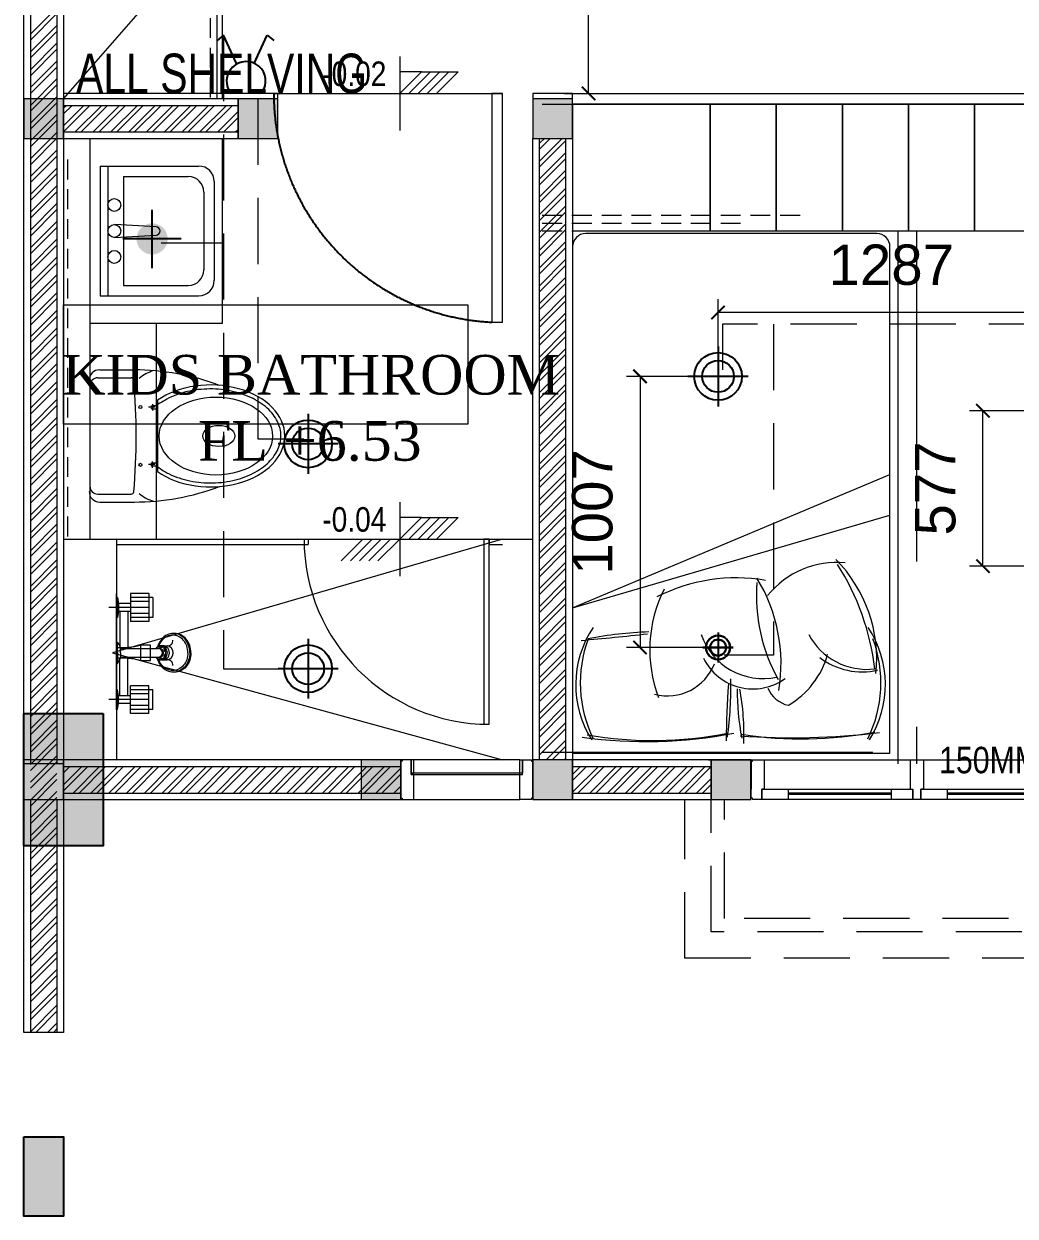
# Model space of a CAD drawing. Header units: millimetres. Extents: x 19632 to 183655, y 41319 to 69325.
# Drawn here: x 147584 to 151267, y 52532 to 56962 of the extents above; entities that cross this region are included whole.
import ezdxf

# ---------------------------------------------------------------- set-up
doc = ezdxf.new("R2010")
doc.units = ezdxf.units.MM
doc.header["$MEASUREMENT"] = 0
for name, pattern in [('DASHED2', [0.375, 0.25, -0.125]), ('HIDDEN2', [0.1875, 0.125, -0.0625]), ('SLD-Solid', [0])]:
    doc.linetypes.add(name, pattern=pattern)
for name, color, linetype, lineweight in [('28-Arsiran', 252, 'Continuous', 5), ('8', 8, 'Continuous', 5), ('ANNOTATION', 7, 'Continuous', 13), ('DINDING', 1, 'Continuous', 20), ('DOOR OPENING', 4, 'SLD-Solid', 5), ('FURNITURE', 25, 'Continuous', 5), ('HATCH', 8, 'Continuous', 5), ('Kabel', 2, 'DASHED2', 20), ('KOL', 5, 'Continuous', 18), ('lights', 30, 'DASHED2', 20), ('TEXT 1', 210, 'Continuous', 5)]:
    doc.layers.add(name, color=color, linetype=linetype, lineweight=lineweight)
for name, color, linetype in [('DIM DET', 8, 'HIDDEN2'), ('lights (bulb)', 32, 'Continuous'), ('LISTRIK', 2, 'Continuous'), ('TEXT', 4, 'Continuous')]:
    doc.layers.add(name, color=color, linetype=linetype)
doc.styles.add('Arial Narrow', font='ARIALN.TTF')
doc.styles.get("Standard").update_dxf_attribs({"font": 'arial.ttf'})
doc.styles.add('style1', font='times.ttf', dxfattribs={"height": 0.15})
doc.dimstyles.new('DIM100', dxfattribs={"dimscale": 0, "dimtxt": 150, "dimasz": 50, "dimexe": 50, "dimexo": 0, "dimgap": 100, "dimtad": 1, "dimtoh": 1, "dimdec": 0, "dimdsep": 46, "dimtxsty": 'Standard', "dimblk": 'ARCHTICK', "dimcen": 1, "dimclrd": 1, "dimclre": 1, "dimadec": 0, "dimazin": 0, "dimtfac": 250, "dimtdec": 0, "dimtix": 1, "dimtmove": 0, "dimatfit": 3, "dimldrblk": 'DOT', "dimfxl": 150, "dimtolj": 1, "dimtzin": 0, "dimlwd": 5, "dimlwe": 5, "dimarcsym": 0})

# ---------------------------------------------------------------- blocks, each defined once
blk = doc.blocks.new('Shower - P')
for p, q in [((0, -146), (0, 146)), ((3, 136.3), (0, 136.3)), ((0, 126.3), (0, 96.3)), ((3, 136.3), (5.5, 121.3)), ((3, 136.3), (3, 86.3)), ((5.5, 121.3), (5.5, 101.3)), ((35.5, 121.3), (5.5, 121.3)), ((82, 146.3), (35.5, 146.3)), ((35.5, 146.3), (35.5, 76.3)), ((82, 146.3), (82, 76.3)), ((92, 136.3), (92, 86.3)), ((5.5, 101.3), (3, 86.3)), ((35.5, 101.3), (5.5, 101.3)), ((9, 101.3), (9, 10.2)), ((29, 101.3), (29, 11.1)), ((3, 86.3), (0, 86.3)), ((82, 76.3), (35.5, 76.3)), ((9, -111), (9, -16.1)), ((29, -111), (29, -17)), ((82, -86), (35.5, -86)), ((35.5, -156), (35.5, -86)), ((82, -156), (82, -86)), ((3, -96), (0, -96)), ((0, -136), (0, -106)), ((3, -146), (3, -96)), ((5.5, -111), (3, -96)), ((35.5, -111), (5.5, -111)), ((5.5, -131), (5.5, -111)), ((92, -146), (92, -96)), ((3, -146), (0, -146)), ((3, -146), (5.5, -131)), ((35.5, -131), (5.5, -131)), ((82, -156), (35.5, -156))]:
    blk.add_line(p, q)
at = {"color": 8}
for p, q in [((92, 136.3), (35.5, 136.3)), ((82, 126.3), (35.5, 126.3)), ((35.5, 111.3), (-19, 111.3)), ((82, 111.3), (35.5, 111.3)), ((82, 96.3), (35.5, 96.3)), ((92, 86.3), (35.5, 86.3)), ((92, -96), (35.5, -96)), ((82, -106), (35.5, -106)), ((35.5, -121), (-19, -121)), ((82, -121), (35.5, -121)), ((82, -136), (35.5, -136)), ((92, -146), (35.5, -146))]:
    blk.add_line(p, q, dxfattribs=at)
blk.add_lwpolyline([(60.4, 16.4), (60.4, -22.3), (86.1, -22.3), (86.1, 16.4)], close=True)
for centre, start, end in [((9.8, 220.3), 267.3376, 283.943), ((9.8, -226.2), 76.057, 92.6624)]:
    blk.add_arc(centre, 210, start, end)
blk = doc.blocks.new('TX 4225 - P')
for p, q in [((0, 0), (-26.5, 0)), ((0, 0), (26.5, 0)), ((0, -2.8), (-26.5, -2.8)), ((0, -10.5), (-13.5, -10.5)), ((-11.2, -10.5), (-11.2, -105.3)), ((0, -2.8), (26.5, -2.8)), ((0, -10.5), (13.5, -10.5)), ((11.2, -10.5), (11.2, -105.3))]:
    blk.add_line(p, q)
at = {"linetype": 'Continuous'}
for p, q in [((-26.5, 0), (-26.5, -2.8)), ((26.5, 0), (26.5, -2.8)), ((-26.5, -2.8), (-13.5, -10.5)), ((26.5, -2.8), (13.5, -10.5)), ((-17.8, -119), (-17.8, -128.2)), ((17.8, -119), (17.8, -128.2))]:
    blk.add_line(p, q, dxfattribs=at)
for points in [[(0, -185.1, -0.08228), (-18.8, -181.9, -0.091339), (-34.5, -173.1, -0.103805), (-45.4, -159.3, -0.114745), (-49.1, -143.8, -0.114745), (-45.5, -128.3, -0.103805), (-34.8, -114.4, -0.091339), (-19.2, -105.4, -0.017766), (-15.3, -104.2, -0.08413)], [(0, -180.4, -0.086014), (-17.3, -177.4, -0.092418), (-31.4, -169.2, -0.103199), (-41.2, -156.4, -0.112374), (-44.4, -142.1, -0.112374), (-41.2, -127.7, -0.103199), (-31.4, -114.9, -0.097293), (-16.5, -106.4, -0.086014)], [(-11.2, -99.8, 0.024317), (-12.5, -100.9, 0.101351), (-16.3, -106.2, 0.106183), (-17.6, -112.3, 0.106183), (-16.3, -118.5, 0.101351), (-12.5, -123.8, 0.095192), (-6.8, -127.3, 0.091252), (0, -128.6, 0.091252)], [(-11.2, -100.1, 0.019506), (-12.3, -100.9, 0.104907), (-16.1, -105.6, 0.119757), (-17.3, -110.8, 0.119757), (-16.1, -115.9, 0.104907), (-12.3, -120.6, 0.08904), (-6.8, -123.6, 0.080352), (0, -124.7, 0.080352)], [(-11.2, -104.6, 0.067587), (-11.6, -107.5, 0.101747), (-10.7, -111.7, 0.099781), (-8.2, -115.4, 0.097121), (-4.4, -117.8, 0.09532), (0, -118.6, 0.09532)], [(0, -128.6, 0.091252), (6.8, -127.3, 0.095192), (12.5, -123.8, 0.101351), (16.3, -118.5, 0.106183), (17.6, -112.3, 0.106183), (16.3, -106.2, 0.101351), (12.5, -100.9, 0.024317), (11.2, -99.8, 0.091252)], [(0, -124.7, 0.080352), (6.8, -123.6, 0.08904), (12.3, -120.6, 0.104907), (16.1, -115.9, 0.119757), (17.3, -110.8, 0.119757), (16.1, -105.6, 0.104907), (12.3, -100.9, 0.019506), (11.2, -100.1, 0.080352)], [(0, -185.1, 0.08228), (18.8, -181.9, 0.091339), (34.5, -173.1, 0.103805), (45.4, -159.3, 0.114745), (49.1, -143.8, 0.114745), (45.5, -128.3, 0.103805), (34.8, -114.4, 0.091339), (19.2, -105.4, 0.017766), (15.3, -104.2, 0.08413)], [(0, -118.6, 0.09532), (4.5, -117.8, 0.097121), (8.2, -115.4, 0.099781), (10.7, -111.7, 0.101747), (11.6, -107.5, 0.071052), (11.2, -104.5, 0.099781)], [(0, -180.4, 0.086014), (17.3, -177.4, 0.092418), (31.4, -169.2, 0.103199), (41.2, -156.4, 0.112374), (44.4, -142.1, 0.112374), (41.2, -127.7, 0.103199), (31.4, -114.9, 0.097293), (16.5, -106.4, 0.086014)], [(0, -188, -0.08228), (-18.8, -184.8, -0.091339), (-34.5, -176, -0.103805), (-45.4, -162.2, -0.114745), (-49.1, -146.7, -0.011566), (-49, -145.1, -0.103805)], [(0, -188, 0.08228), (18.8, -184.8, 0.091339), (34.5, -176, 0.103805), (45.4, -162.2, 0.114745), (49.1, -146.7, 0.011566), (49, -145.1, 0.103805)]]:
    blk.add_lwpolyline(points, format="xyb", dxfattribs=at)
for centre, radius, start, end in [((0, -115.7), 18.1, 170.9615, 270), ((-21.7, -114.3), 7.72, 332.2967, 52.3912), ((-9.9, -127.9), 8.46, 23.0455, 111.141), ((0, -105.3), 11.2, 180, 0), ((0, -115.7), 18.1, 270, 9.0385), ((9.9, -127.9), 8.46, 68.859, 156.9545), ((21.7, -114.3), 7.72, 127.6088, 207.7033), ((-31.2, -129.3), 13.4, 266.824, 4.6869), ((0, -124.9), 18.1, 190.4463, 270), ((0, -124.9), 18.1, 270, 349.5537), ((31.2, -129.3), 13.4, 175.3131, 273.176)]:
    blk.add_arc(centre, radius, start, end, dxfattribs=at)
blk = doc.blocks.new('4')
at = {"layer": 'HATCH', "true_color": 0x636466}
h = blk.add_hatch(color=251, dxfattribs=at)
h.dxf.hatch_style = 1
h.paths.add_polyline_path([(283.814, -17.7791), (283.814, -17.9291), (283.964, -17.9291), (283.964, -17.7791)])
h = blk.add_hatch(color=251, dxfattribs=at)
h.dxf.hatch_style = 1
h.paths.add_polyline_path([(284.624, -17.7791), (284.624, -17.9291), (284.774, -17.9291), (284.774, -17.7791)])
h = blk.add_hatch(color=251, dxfattribs=at)
h.dxf.hatch_style = 1
h.paths.add_polyline_path([(285.739, -17.7791), (285.739, -17.9291), (285.889, -17.9291), (285.889, -17.7791)])
h = blk.add_hatch(color=251, dxfattribs=at)
h.dxf.hatch_style = 1
h.paths.add_polyline_path([(283.814, -20.2791), (283.814, -20.4291), (283.964, -20.4291), (283.964, -20.2791)])
h = blk.add_hatch(color=251, dxfattribs=at)
h.dxf.hatch_style = 1
h.paths.add_polyline_path([(285.089, -20.2791), (285.089, -20.4291), (285.239, -20.4291), (285.239, -20.2791)])
h = blk.add_hatch(color=251, dxfattribs=at)
h.dxf.hatch_style = 1
h.paths.add_polyline_path([(285.739, -20.2791), (285.739, -20.4291), (285.889, -20.4291), (285.889, -20.2791)])
h = blk.add_hatch(color=251, dxfattribs=at)
h.dxf.hatch_style = 1
h.paths.add_polyline_path([(286.4128, -20.2791), (286.4128, -20.4291), (286.5628, -20.4291), (286.5628, -20.2791)])
at = {"color": 251, "true_color": 0x636466}
for p, q in [((286.564, -20.2791), (286.614, -20.2791)), ((287.1653, -20.2791), (287.2153, -20.2791)), ((287.1753, -20.4291), (287.1753, -20.3891)), ((286.3128, -21.0291), (286.3128, -20.4291)), ((286.4128, -20.9291), (286.4128, -20.4291)), ((286.4628, -20.8791), (286.4628, -20.4291)), ((287.9127, -20.8791), (286.4628, -20.8791)), ((287.9627, -20.9291), (286.4128, -20.9291)), ((288.0627, -21.0291), (286.3128, -21.0291))]:
    blk.add_line(p, q, dxfattribs=at)
at = {"layer": '28-Arsiran', "color": 251, "linetype": 'Continuous', "true_color": 0x636466}
for p, q in [((283.839, -17.5348), (283.939, -17.4348)), ((283.839, -17.5573), (283.939, -17.4573)), ((283.839, -17.6022), (283.939, -17.5022)), ((283.839, -17.6246), (283.939, -17.5246)), ((283.839, -17.6695), (283.939, -17.5695)), ((283.839, -17.692), (283.939, -17.592)), ((283.839, -17.7369), (283.939, -17.6369)), ((283.839, -17.7593), (283.939, -17.6593)), ((283.839, -17.8042), (283.939, -17.7042)), ((283.839, -17.8267), (283.939, -17.7267)), ((283.839, -17.8716), (283.939, -17.7716)), ((283.839, -17.894), (283.939, -17.794)), ((283.964, -17.8139), (283.9739, -17.8041)), ((283.964, -17.8813), (284.0412, -17.8041)), ((283.964, -17.8364), (283.9963, -17.8041)), ((283.964, -17.9037), (284.0637, -17.8041)), ((284.0086, -17.9041), (284.1086, -17.8041)), ((284.031, -17.9041), (284.131, -17.8041)), ((284.0759, -17.9041), (284.1759, -17.8041)), ((284.0984, -17.9041), (284.1984, -17.8041)), ((284.1433, -17.9041), (284.2433, -17.8041)), ((284.1657, -17.9041), (284.2657, -17.8041)), ((284.2106, -17.9041), (284.3106, -17.8041)), ((284.2331, -17.9041), (284.3331, -17.8041)), ((284.278, -17.9041), (284.378, -17.8041)), ((284.3004, -17.9041), (284.4004, -17.8041)), ((284.3453, -17.9041), (284.4453, -17.8041)), ((284.3678, -17.9041), (284.4678, -17.8041)), ((284.4127, -17.9041), (284.5127, -17.8041)), ((284.4351, -17.9041), (284.5351, -17.8041)), ((284.48, -17.9041), (284.58, -17.8041)), ((284.5025, -17.9041), (284.6025, -17.8041)), ((283.839, -17.9389), (283.939, -17.8389)), ((284.5474, -17.9041), (284.624, -17.8274)), ((284.5698, -17.9041), (284.624, -17.8499)), ((283.839, -17.9614), (283.939, -17.8614)), ((284.6147, -17.9041), (284.624, -17.8948)), ((283.839, -18.0063), (283.939, -17.9063)), ((283.839, -18.0287), (283.939, -17.9287)), ((285.764, -17.9474), (285.7824, -17.9291)), ((285.764, -18.0148), (285.8497, -17.9291)), ((285.764, -17.9699), (285.8048, -17.9291)), ((285.764, -18.0372), (285.864, -17.9372)), ((283.839, -18.0736), (283.939, -17.9736)), ((285.764, -18.0821), (285.864, -17.9821)), ((283.839, -18.0961), (283.939, -17.9961)), ((285.764, -18.1046), (285.864, -18.0046)), ((283.839, -18.141), (283.939, -18.041)), ((283.839, -18.1634), (283.939, -18.0634)), ((285.764, -18.1495), (285.864, -18.0495)), ((285.764, -18.1719), (285.864, -18.0719)), ((283.839, -18.2083), (283.939, -18.1083)), ((285.764, -18.2168), (285.864, -18.1168)), ((283.839, -18.2308), (283.939, -18.1308)), ((285.764, -18.2393), (285.864, -18.1393)), ((283.839, -18.2757), (283.939, -18.1757)), ((283.839, -18.2981), (283.939, -18.1981)), ((285.764, -18.2842), (285.864, -18.1842)), ((285.764, -18.3066), (285.864, -18.2066)), ((283.839, -18.343), (283.939, -18.243)), ((285.764, -18.3515), (285.864, -18.2515)), ((283.839, -18.3655), (283.939, -18.2655)), ((285.764, -18.374), (285.864, -18.274)), ((283.839, -18.4104), (283.939, -18.3104)), ((283.839, -18.4328), (283.939, -18.3328)), ((285.764, -18.4189), (285.864, -18.3189)), ((285.764, -18.4413), (285.864, -18.3413)), ((283.839, -18.4777), (283.939, -18.3777)), ((285.764, -18.4862), (285.864, -18.3862)), ((283.839, -18.5002), (283.939, -18.4002)), ((285.764, -18.5087), (285.864, -18.4087)), ((283.839, -18.5451), (283.939, -18.4451)), ((283.839, -18.5675), (283.939, -18.4675)), ((285.764, -18.5536), (285.864, -18.4536)), ((285.764, -18.576), (285.864, -18.476)), ((283.839, -18.6124), (283.939, -18.5124)), ((285.764, -18.6209), (285.864, -18.5209)), ((283.839, -18.6349), (283.939, -18.5349)), ((285.764, -18.6434), (285.864, -18.5434)), ((283.839, -18.6798), (283.939, -18.5798)), ((283.839, -18.7022), (283.939, -18.6022)), ((285.764, -18.6883), (285.864, -18.5883)), ((285.764, -18.7108), (285.864, -18.6108)), ((283.839, -18.7471), (283.939, -18.6471)), ((285.764, -18.7557), (285.864, -18.6557)), ((283.839, -18.7696), (283.939, -18.6696)), ((285.764, -18.7781), (285.864, -18.6781)), ((283.839, -18.8145), (283.939, -18.7145)), ((283.839, -18.8369), (283.939, -18.7369)), ((285.764, -18.823), (285.864, -18.723)), ((285.764, -18.8455), (285.864, -18.7455)), ((283.839, -18.8818), (283.939, -18.7818)), ((285.764, -18.8904), (285.864, -18.7904)), ((283.839, -18.9043), (283.939, -18.8043)), ((285.764, -18.9128), (285.864, -18.8128)), ((283.839, -18.9492), (283.939, -18.8492)), ((283.839, -18.9716), (283.939, -18.8716)), ((285.764, -18.9577), (285.864, -18.8577)), ((285.764, -18.9802), (285.864, -18.8802)), ((283.839, -19.0165), (283.939, -18.9165)), ((285.764, -19.0251), (285.864, -18.9251)), ((283.839, -19.039), (283.939, -18.939)), ((285.764, -19.0475), (285.864, -18.9475)), ((283.839, -19.0839), (283.939, -18.9839)), ((283.839, -19.1064), (283.939, -19.0064)), ((285.764, -19.0924), (285.864, -18.9924)), ((285.764, -19.1149), (285.864, -19.0149)), ((283.839, -19.1513), (283.939, -19.0513)), ((285.764, -19.1598), (285.864, -19.0598)), ((283.839, -19.1737), (283.939, -19.0737)), ((285.764, -19.1822), (285.864, -19.0822)), ((283.839, -19.2186), (283.939, -19.1186)), ((283.839, -19.2411), (283.939, -19.1411)), ((285.764, -19.2271), (285.864, -19.1271)), ((285.764, -19.2496), (285.864, -19.1496)), ((283.839, -19.286), (283.939, -19.186)), ((285.764, -19.2945), (285.864, -19.1945)), ((283.839, -19.3084), (283.939, -19.2084)), ((285.764, -19.3169), (285.864, -19.2169)), ((283.839, -19.3533), (283.939, -19.2533)), ((283.839, -19.3758), (283.939, -19.2758)), ((285.764, -19.3618), (285.864, -19.2618)), ((285.764, -19.3843), (285.864, -19.2843)), ((283.839, -19.4207), (283.939, -19.3207)), ((285.764, -19.4292), (285.864, -19.3292)), ((283.839, -19.4431), (283.939, -19.3431)), ((285.764, -19.4516), (285.864, -19.3516)), ((283.839, -19.488), (283.939, -19.388)), ((283.839, -19.5105), (283.939, -19.4105)), ((285.764, -19.4965), (285.864, -19.3965)), ((285.764, -19.519), (285.864, -19.419)), ((283.839, -19.5554), (283.939, -19.4554)), ((285.764, -19.5639), (285.864, -19.4639)), ((283.839, -19.5778), (283.939, -19.4778)), ((285.764, -19.5863), (285.864, -19.4863)), ((283.839, -19.6227), (283.939, -19.5227)), ((283.839, -19.6452), (283.939, -19.5452)), ((285.764, -19.6312), (285.864, -19.5312)), ((285.764, -19.6537), (285.864, -19.5537)), ((283.839, -19.6901), (283.939, -19.5901)), ((285.764, -19.6986), (285.864, -19.5986)), ((283.839, -19.7125), (283.939, -19.6125)), ((285.764, -19.721), (285.864, -19.621)), ((283.839, -19.7574), (283.939, -19.6574)), ((283.839, -19.7799), (283.939, -19.6799)), ((285.764, -19.7659), (285.864, -19.6659)), ((285.764, -19.7884), (285.864, -19.6884)), ((283.839, -19.8248), (283.939, -19.7248)), ((285.764, -19.8333), (285.864, -19.7333)), ((283.839, -19.8472), (283.939, -19.7472)), ((285.764, -19.8557), (285.864, -19.7557)), ((283.839, -19.8921), (283.939, -19.7921)), ((283.839, -19.9146), (283.939, -19.8146)), ((285.764, -19.9006), (285.864, -19.8006)), ((285.764, -19.9231), (285.864, -19.8231)), ((283.839, -19.9595), (283.939, -19.8595)), ((285.764, -19.968), (285.864, -19.868)), ((283.839, -19.9819), (283.939, -19.8819)), ((285.764, -19.9904), (285.864, -19.8904)), ((283.839, -20.0268), (283.939, -19.9268)), ((283.839, -20.0493), (283.939, -19.9493)), ((285.764, -20.0353), (285.864, -19.9353)), ((285.764, -20.0578), (285.864, -19.9578)), ((283.839, -20.0942), (283.939, -19.9942)), ((285.764, -20.1027), (285.864, -20.0027)), ((283.839, -20.1166), (283.939, -20.0166)), ((285.764, -20.1251), (285.864, -20.0251)), ((283.839, -20.1615), (283.939, -20.0615)), ((283.839, -20.184), (283.939, -20.084)), ((285.764, -20.17), (285.864, -20.07)), ((285.764, -20.1925), (285.864, -20.0925)), ((283.839, -20.2289), (283.939, -20.1289)), ((285.764, -20.2374), (285.864, -20.1374)), ((283.839, -20.2513), (283.939, -20.1513)), ((285.764, -20.2598), (285.864, -20.1598)), ((283.839, -20.2962), (283.939, -20.1962)), ((283.839, -20.3187), (283.939, -20.2187)), ((285.7897, -20.2791), (285.864, -20.2047)), ((285.8121, -20.2791), (285.864, -20.2272)), ((283.839, -20.3636), (283.939, -20.2636)), ((283.839, -20.386), (283.939, -20.286)), ((285.857, -20.2791), (285.864, -20.2721)), ((283.839, -20.4309), (283.939, -20.3309)), ((283.964, -20.306), (283.9659, -20.3041)), ((283.964, -20.3733), (284.0333, -20.3041)), ((283.964, -20.3284), (283.9883, -20.3041)), ((283.964, -20.3958), (284.0557, -20.3041)), ((284.0006, -20.4041), (284.1006, -20.3041)), ((284.0231, -20.4041), (284.1231, -20.3041)), ((284.068, -20.4041), (284.168, -20.3041)), ((284.0904, -20.4041), (284.1904, -20.3041)), ((284.1353, -20.4041), (284.2353, -20.3041)), ((284.1578, -20.4041), (284.2578, -20.3041)), ((284.2027, -20.4041), (284.3027, -20.3041)), ((284.2251, -20.4041), (284.3251, -20.3041)), ((284.27, -20.4041), (284.37, -20.3041)), ((284.2925, -20.4041), (284.3925, -20.3041)), ((284.3374, -20.4041), (284.4374, -20.3041)), ((284.3598, -20.4041), (284.4598, -20.3041)), ((284.4047, -20.4041), (284.5047, -20.3041)), ((284.4272, -20.4041), (284.5272, -20.3041)), ((284.4721, -20.4041), (284.5721, -20.3041)), ((284.4945, -20.4041), (284.5945, -20.3041)), ((284.5394, -20.4041), (284.6394, -20.3041)), ((284.5619, -20.4041), (284.6619, -20.3041)), ((284.6068, -20.4041), (284.7068, -20.3041)), ((284.6292, -20.4041), (284.7292, -20.3041)), ((284.6741, -20.4041), (284.7741, -20.3041)), ((284.6966, -20.4041), (284.7966, -20.3041)), ((284.7415, -20.4041), (284.8415, -20.3041)), ((284.7639, -20.4041), (284.8639, -20.3041)), ((284.8088, -20.4041), (284.9088, -20.3041)), ((284.8313, -20.4041), (284.9313, -20.3041)), ((284.8762, -20.4041), (284.9762, -20.3041)), ((284.8986, -20.4041), (284.9986, -20.3041)), ((284.9435, -20.4041), (285.0435, -20.3041)), ((284.966, -20.4041), (285.066, -20.3041)), ((285.0109, -20.4041), (285.1109, -20.3041)), ((285.0333, -20.4041), (285.1333, -20.3041)), ((285.0782, -20.4041), (285.1782, -20.3041)), ((285.1007, -20.4041), (285.2007, -20.3041)), ((285.1456, -20.4041), (285.239, -20.3106)), ((285.889, -20.3342), (285.9191, -20.3041)), ((285.889, -20.4015), (285.9865, -20.3041)), ((285.889, -20.3566), (285.9416, -20.3041)), ((285.9089, -20.4041), (286.0089, -20.3041)), ((285.9538, -20.4041), (286.0538, -20.3041)), ((285.9763, -20.4041), (286.0763, -20.3041)), ((286.0212, -20.4041), (286.1212, -20.3041)), ((286.0436, -20.4041), (286.1436, -20.3041)), ((286.0885, -20.4041), (286.1885, -20.3041)), ((286.111, -20.4041), (286.211, -20.3041)), ((286.1559, -20.4041), (286.2559, -20.3041)), ((286.1783, -20.4041), (286.2783, -20.3041)), ((286.2232, -20.4041), (286.3232, -20.3041)), ((286.2457, -20.4041), (286.3457, -20.3041)), ((286.2906, -20.4041), (286.3906, -20.3041)), ((286.313, -20.4041), (286.4128, -20.3043)), ((283.839, -20.4534), (283.939, -20.3534)), ((285.168, -20.4041), (285.239, -20.3331)), ((286.3579, -20.4041), (286.4128, -20.3492)), ((286.3804, -20.4041), (286.4128, -20.3717)), ((283.839, -20.4983), (283.939, -20.3983)), ((283.839, -20.5207), (283.939, -20.4207)), ((285.2129, -20.4041), (285.239, -20.378)), ((285.2354, -20.4041), (285.239, -20.4004)), ((283.839, -20.5657), (283.939, -20.4657)), ((283.839, -20.5881), (283.939, -20.4881)), ((283.839, -20.633), (283.939, -20.533)), ((283.839, -20.6555), (283.939, -20.5555)), ((283.839, -20.7004), (283.939, -20.6004)), ((283.839, -20.7228), (283.939, -20.6228)), ((283.839, -20.7677), (283.939, -20.6677)), ((283.839, -20.7902), (283.939, -20.6902)), ((283.839, -20.8351), (283.939, -20.7351)), ((283.839, -20.8575), (283.939, -20.7575)), ((283.839, -20.9024), (283.939, -20.8024)), ((283.839, -20.9249), (283.939, -20.8249)), ((283.839, -20.9698), (283.939, -20.8698)), ((283.839, -20.9922), (283.939, -20.8922)), ((283.839, -21.0371), (283.939, -20.9371)), ((283.839, -21.0596), (283.939, -20.9596)), ((283.839, -21.1045), (283.939, -21.0045)), ((283.839, -21.1269), (283.939, -21.0269)), ((283.839, -21.1718), (283.939, -21.0718)), ((283.839, -21.1943), (283.939, -21.0943)), ((283.839, -21.2392), (283.939, -21.1392)), ((283.839, -21.2616), (283.939, -21.1616)), ((283.839, -21.3065), (283.939, -21.2065)), ((283.8589, -21.3091), (283.939, -21.229)), ((283.9038, -21.3091), (283.939, -21.2739)), ((283.9263, -21.3091), (283.939, -21.2963))]:
    blk.add_line(p, q, dxfattribs=at)
at = {"layer": '28-Arsiran', "color": 251, "true_color": 0x636466}
blk.add_line((283.964, -17.8041), (284.624, -17.8041), dxfattribs=at)
at = {"layer": '8', "color": 251, "true_color": 0x636466}
for p, q in [((283.8391, -8.6791), (283.8391, -20.2941)), ((283.9391, -8.6791), (283.9391, -20.2941)), ((284.759, -17.7591), (285.624, -17.7591)), ((285.624, -17.7591), (285.584, -17.7591)), ((285.584, -17.7591), (285.584, -18.6241)), ((285.624, -18.6241), (285.624, -17.7591)), ((283.964, -17.9041), (284.624, -17.9041)), ((285.764, -20.2791), (285.764, -17.9291)), ((285.864, -20.2791), (285.864, -17.9291)), ((284.1022, -18.0337), (284.1022, -18.5244)), ((284.1022, -18.0337), (284.4751, -18.0337)), ((284.1317, -18.0337), (284.1317, -18.5244)), ((284.1905, -18.073), (284.4359, -18.073)), ((284.1905, -18.073), (284.1905, -18.4852)), ((284.534, -18.0926), (284.534, -18.4656)), ((284.4948, -18.1319), (284.4948, -18.4263)), ((284.3141, -18.2634), (284.1576, -18.2546)), ((284.1576, -18.3036), (284.3141, -18.2948)), ((284.1022, -18.5244), (284.4751, -18.5244)), ((284.1905, -18.4852), (284.4359, -18.4852)), ((284.314, -18.6291), (284.314, -19.4441)), ((285.584, -18.6241), (285.624, -18.6241)), ((283.964, -20.3041), (285.239, -20.3041)), ((285.889, -20.3041), (286.4128, -20.3041)), ((283.964, -20.4041), (285.239, -20.4041)), ((285.889, -20.4041), (286.4128, -20.4041)), ((283.839, -20.4291), (283.839, -21.3091)), ((283.939, -20.4291), (283.939, -21.3091))]:
    blk.add_line(p, q, dxfattribs=at)
at = {"layer": '8', "color": 251, "true_color": 0x636466, "transparency": 33554687}
for p, q in [((284.774, -17.7591), (283.9641, -17.7591)), ((284.774, -17.7791), (284.774, -17.7591)), ((285.889, -17.7591), (285.739, -17.7591)), ((285.739, -17.7591), (285.739, -17.7791)), ((285.889, -17.7791), (285.889, -17.7591)), ((286.409, -17.7991), (285.889, -17.7991)), ((285.889, -17.7991), (285.889, -18.2791)), ((286.409, -18.2791), (286.409, -17.7991)), ((286.659, -17.7991), (286.409, -17.7991)), ((286.409, -17.7991), (286.409, -18.2791)), ((286.909, -17.7991), (286.659, -17.7991)), ((286.659, -17.7991), (286.659, -18.2791)), ((286.659, -18.2791), (286.659, -17.7991)), ((287.159, -17.7991), (286.909, -17.7991)), ((286.909, -17.7991), (286.909, -18.2791)), ((286.909, -18.2791), (286.909, -17.7991)), ((287.409, -17.7991), (287.159, -17.7991)), ((287.159, -17.7991), (287.159, -18.2791)), ((287.159, -18.2791), (287.159, -17.7991)), ((287.659, -17.7991), (287.409, -17.7991)), ((287.409, -17.7991), (287.409, -18.2791)), ((287.409, -18.2791), (287.409, -17.7991)), ((284.064, -17.9291), (284.064, -19.4441)), ((284.564, -17.9291), (284.564, -18.6291)), ((285.889, -18.2791), (286.409, -18.2791)), ((286.409, -18.2791), (286.659, -18.2791)), ((286.659, -18.2791), (286.909, -18.2791)), ((286.909, -18.2791), (287.159, -18.2791)), ((287.159, -18.2791), (287.409, -18.2791)), ((287.409, -18.2791), (287.659, -18.2791)), ((283.964, -18.5589), (285.4929, -18.5589)), ((283.964, -19.0091), (283.964, -18.5589)), ((285.4929, -18.5589), (285.4929, -19.0091)), ((284.564, -18.6291), (284.064, -18.6291)), ((285.4929, -19.0091), (283.964, -19.0091)), ((285.624, -19.4441), (284.149, -19.8741)), ((284.164, -19.4441), (284.164, -20.2791)), ((284.149, -19.8741), (285.624, -20.2791))]:
    blk.add_line(p, q, dxfattribs=at)
at = {"layer": '8', "color": 251, "ltscale": 5, "true_color": 0x636466, "transparency": 33554559}
blk.add_line((287.1191, -18.2791), (287.1191, -20.2941), dxfattribs=at)
at = {"layer": '8', "color": 251, "linetype": 'DASHED2', "ltscale": 5, "true_color": 0x636466, "transparency": 33554559}
for p, q in [((287.189, -18.2791), (287.189, -20.2941)), ((285.774, -20.2491), (287.104, -20.2491))]:
    blk.add_line(p, q, dxfattribs=at)
at = {"layer": '8', "color": 251, "lineweight": 5, "true_color": 0x636466}
for p, q in [((284.094, -18.8341), (284.2198, -18.8341)), ((284.101, -18.8041), (284.2319, -18.8041)), ((284.064, -18.8641), (284.064, -19.2441)), ((284.319, -18.9194), (284.319, -19.1888)), ((284.3093, -18.9456), (284.2855, -18.9456)), ((284.319, -18.9397), (284.2998, -18.9397)), ((284.2998, -18.9519), (284.319, -18.9519)), ((284.3006, -18.9339), (284.3006, -18.9575)), ((284.2998, -19.1563), (284.319, -19.1563)), ((284.3006, -19.1742), (284.3006, -19.1507)), ((284.3093, -19.1626), (284.2855, -19.1626)), ((284.319, -19.1685), (284.2998, -19.1685)), ((284.094, -19.2741), (284.2198, -19.2741)), ((284.101, -19.3041), (284.2319, -19.3041))]:
    blk.add_line(p, q, dxfattribs=at)
at = {"layer": '8', "color": 251, "linetype": 'Continuous', "true_color": 0x636466, "transparency": 33554687}
for p, q in [((283.964, -19.4441), (284.8887, -19.4441)), ((284.164, -19.4641), (284.889, -19.4641)), ((284.874, -19.4441), (285.624, -19.4441)), ((284.874, -19.4441), (285.739, -19.4441)), ((285.574, -19.4441), (285.554, -19.4441)), ((285.554, -19.4441), (285.554, -20.1441)), ((285.574, -19.4441), (285.574, -19.4641)), ((285.574, -20.1441), (285.574, -19.4441)), ((285.574, -19.4441), (285.624, -19.4441)), ((285.574, -19.4641), (285.624, -19.4641)), ((285.554, -20.1441), (285.574, -20.1441))]:
    blk.add_line(p, q, dxfattribs=at)
at = {"layer": '8', "color": 251, "true_color": 0x636466}
for centre in [(284.1562, -18.1809), (284.1562, -18.2791), (284.1562, -18.3772)]:
    blk.add_circle(centre, 0.0245, dxfattribs=at)
at = {"layer": '8', "color": 251, "lineweight": 5, "true_color": 0x636466}
for centre in [(284.2549, -18.9448), (284.2549, -19.1633)]:
    blk.add_circle(centre, 0.00582, dxfattribs=at)
at = {"layer": '8', "color": 251, "true_color": 0x636466}
for centre, radius, start, end in [((284.4359, -18.1319), 0.0589, 0, 90), ((284.4751, -18.0926), 0.0589, 0, 90), ((284.3133, -18.2791), 0.0157, 273.2169, 86.7831), ((284.4359, -18.4263), 0.0589, 270, 0), ((284.4751, -18.4656), 0.0589, 270, 0)]:
    blk.add_arc(centre, radius, start, end, dxfattribs=at)
at = {"layer": '8', "color": 251, "lineweight": 5, "true_color": 0x636466}
for centre, radius, start, end in [((284.101, -18.8441), 0.04, 90, 180), ((284.094, -18.8641), 0.03, 90, 180), ((284.2198, -18.8441), 0.01, 4.9885, 90), ((281.814, -19.0541), 2.425, 355.0115, 4.9885), ((284.2312, -19.7203), 0.9162, 69.3877, 90.0472), ((284.3512, -18.9579), 0.1579, 107.1522, 129.8185), ((284.3004, -18.9458), 0.00615, 95.1568, 264.8432), ((284.3004, -19.1624), 0.00615, 95.1568, 264.8432), ((284.094, -19.2441), 0.03, 180, 270), ((284.2312, -18.3878), 0.9162, 269.9528, 290.6123), ((284.101, -19.2641), 0.04, 180, 270), ((284.2198, -19.2641), 0.01, 270, 355.0115), ((284.3512, -19.1503), 0.1579, 230.1815, 252.8478)]:
    blk.add_arc(centre, radius, start, end, dxfattribs=at)
at = {"layer": '8', "color": 251, "ltscale": 10, "true_color": 0x636466, "transparency": 33554687}
blk.add_arc((285.574, -19.4441), 0.7003, 180, 270, dxfattribs=at)
at = {"layer": '8', "color": 251, "lineweight": 5, "true_color": 0x636466}
blk.add_ellipse((284.52, -19.0541), major_axis=(0.281, 0), ratio=0.685919, start_param=3.915332, end_param=8.651039, dxfattribs=at)
for centre, major_axis, ratio in [((284.5402, -19.0544), (0.2144, 0), 0.687861), ((284.5514, -19.0541), (0.0607, 0), 0.657164)]:
    blk.add_ellipse(centre, major_axis=major_axis, ratio=ratio, dxfattribs=at)
blk.add_open_spline([(284.3204, -19.1711), (284.3337, -19.1808), (284.3401, -19.1849), (284.3579, -19.1951), (284.3697, -19.2008), (284.3946, -19.211), (284.4077, -19.2154), (284.4348, -19.2227), (284.4488, -19.2256), (284.4774, -19.2298), (284.4919, -19.2311), (284.5211, -19.2321), (284.5358, -19.2318), (284.5648, -19.2295), (284.5792, -19.2276), (284.6073, -19.2222), (284.621, -19.2187), (284.6474, -19.2103), (284.66, -19.2053), (284.6839, -19.1941), (284.6951, -19.1879), (284.7158, -19.1744), (284.7254, -19.1671), (284.7424, -19.1516), (284.75, -19.1434), (284.763, -19.1265), (284.7685, -19.1178), (284.7772, -19.0999), (284.7805, -19.0908), (284.7849, -19.0725), (284.786, -19.0633), (284.786, -19.0448), (284.7849, -19.0356), (284.7805, -19.0173), (284.7772, -19.0082), (284.7685, -18.9904), (284.763, -18.9816), (284.75, -18.9647), (284.7424, -18.9565), (284.7253, -18.9411), (284.7158, -18.9338), (284.695, -18.9202), (284.6838, -18.914), (284.6599, -18.9028), (284.6473, -18.8979), (284.6209, -18.8895), (284.6072, -18.886), (284.5791, -18.8806), (284.5648, -18.8786), (284.5357, -18.8764), (284.521, -18.8761), (284.4918, -18.8771), (284.4773, -18.8784), (284.4487, -18.8826), (284.4347, -18.8855), (284.4076, -18.8928), (284.3945, -18.8972), (284.3696, -18.9074), (284.3578, -18.9131), (284.3401, -18.9233), (284.3337, -18.9274), (284.3187, -18.9368)], degree=3, knots=[3.915332, 3.915332, 3.915332, 3.915332, 4.014441, 4.014441, 4.176505, 4.176505, 4.338569, 4.338569, 4.500633, 4.500633, 4.662697, 4.662697, 4.824761, 4.824761, 4.986825, 4.986825, 5.148889, 5.148889, 5.310953, 5.310953, 5.473017, 5.473017, 5.635081, 5.635081, 5.797146, 5.797146, 5.95921, 5.95921, 6.121274, 6.121274, 6.283338, 6.283338, 6.445402, 6.445402, 6.607466, 6.607466, 6.76953, 6.76953, 6.931594, 6.931594, 7.093658, 7.093658, 7.255722, 7.255722, 7.417786, 7.417786, 7.57985, 7.57985, 7.741915, 7.741915, 7.903979, 7.903979, 8.066043, 8.066043, 8.228107, 8.228107, 8.390171, 8.390171, 8.552235, 8.552235, 8.651039, 8.651039, 8.651039, 8.651039], dxfattribs=at)
at = {"layer": 'DIM DET', "color": 251, "linetype": 'DASHED2', "ltscale": 10, "true_color": 0x636466}
blk.add_arc((285.6255, -17.7586), 0.8665, 180.0331, 267.2552, dxfattribs=at)
at = {"layer": 'DINDING', "color": 251, "true_color": 0x636466}
for p, q in [((283.8141, -20.2941), (283.8141, -8.6791)), ((283.9641, -8.6791), (283.9641, -20.2941)), ((284.624, -17.7791), (283.964, -17.7791)), ((283.964, -17.7791), (283.964, -17.9291)), ((284.624, -17.9291), (284.624, -17.7791)), ((283.964, -17.9291), (284.624, -17.9291)), ((285.739, -20.2791), (285.739, -17.9291)), ((285.739, -17.9291), (285.889, -17.9291)), ((285.889, -17.9291), (285.889, -20.2791)), ((285.239, -20.2791), (283.964, -20.2791)), ((283.964, -20.2791), (283.964, -20.4291)), ((285.239, -20.4291), (285.239, -20.2791)), ((285.889, -20.2791), (285.739, -20.2791)), ((286.4128, -20.2791), (285.889, -20.2791)), ((285.889, -20.2791), (285.889, -20.4291)), ((286.4128, -20.4291), (286.4128, -20.2791)), ((283.9641, -20.2941), (283.8141, -20.2941)), ((283.814, -21.3091), (283.814, -20.4291)), ((283.814, -20.4291), (283.964, -20.4291)), ((283.964, -20.4291), (283.964, -21.3091)), ((283.964, -20.4291), (285.239, -20.4291)), ((285.889, -20.4291), (286.4128, -20.4291)), ((283.964, -21.3091), (283.814, -21.3091))]:
    blk.add_line(p, q, dxfattribs=at)
at = {"layer": 'DOOR OPENING', "color": 251, "linetype": 'Continuous', "true_color": 0x636466, "transparency": 33554687}
for p, q in [((284.8887, -19.4441), (284.8887, -19.4641)), ((285.689, -20.2791), (285.239, -20.2791)), ((285.239, -20.2791), (285.239, -20.4291)), ((285.689, -20.4291), (285.689, -20.2791)), ((286.4028, -20.2791), (287.9727, -20.2791)), ((285.699, -20.3291), (285.279, -20.3291)), ((285.279, -20.3291), (285.279, -20.3341)), ((285.699, -20.3341), (285.699, -20.3291)), ((285.279, -20.3341), (285.699, -20.3341)), ((286.604, -20.3891), (287.1753, -20.3891)), ((286.704, -20.3891), (286.704, -20.4291)), ((287.0953, -20.405), (286.704, -20.405)), ((286.704, -20.405), (286.704, -20.4091)), ((286.704, -20.4091), (287.0953, -20.4091)), ((287.0953, -20.4291), (287.0953, -20.3891)), ((287.0953, -20.4091), (287.0953, -20.405)), ((287.2053, -20.3891), (287.7728, -20.3891)), ((287.3053, -20.3891), (287.3053, -20.4291)), ((287.6928, -20.405), (287.3053, -20.405)), ((287.3053, -20.405), (287.3053, -20.4091)), ((287.3053, -20.4091), (287.6928, -20.4091)), ((285.239, -20.4291), (285.689, -20.4291))]:
    blk.add_line(p, q, dxfattribs=at)
at = {"layer": 'DOOR OPENING', "color": 251, "linetype": 'Continuous', "true_color": 0x636466}
for p, q in [((285.239, -20.4291), (285.239, -20.2791)), ((285.739, -20.4291), (285.739, -20.2791)), ((286.564, -20.2791), (286.564, -20.3891)), ((286.564, -20.4241), (286.564, -20.2841)), ((286.564, -20.2841), (286.569, -20.2841)), ((286.569, -20.2841), (286.569, -20.2791)), ((286.569, -20.2791), (286.614, -20.2791)), ((286.569, -20.2791), (286.614, -20.2791)), ((286.614, -20.2791), (286.614, -20.3891)), ((286.614, -20.2791), (286.614, -20.3891)), ((287.1653, -20.2791), (287.1653, -20.3891)), ((287.1653, -20.2791), (287.1653, -20.3891)), ((287.1703, -20.2791), (287.2153, -20.2791)), ((287.2153, -20.2791), (287.2153, -20.3891)), ((286.614, -20.3891), (286.604, -20.3891)), ((286.604, -20.3891), (286.604, -20.4291)), ((286.614, -20.3891), (286.604, -20.3891)), ((286.604, -20.3891), (286.604, -20.4291)), ((286.604, -20.4291), (286.604, -20.3891)), ((286.614, -20.3891), (286.604, -20.3891)), ((286.604, -20.3891), (286.604, -20.4291)), ((286.604, -20.4291), (286.604, -20.3891)), ((287.1653, -20.3891), (287.1753, -20.3891)), ((287.1653, -20.3891), (287.1753, -20.3891)), ((287.1753, -20.3891), (287.1753, -20.4291)), ((287.1753, -20.4291), (287.1753, -20.3891)), ((287.1753, -20.3891), (287.1753, -20.4291)), ((287.2153, -20.3891), (287.2053, -20.3891)), ((287.2053, -20.3891), (287.2053, -20.4291)), ((287.2053, -20.4291), (287.2053, -20.3891)), ((287.2153, -20.3891), (287.2053, -20.3891)), ((287.2053, -20.3891), (287.2053, -20.4291)), ((287.2053, -20.4291), (287.2053, -20.3891)), ((286.569, -20.4241), (286.564, -20.4241)), ((286.569, -20.4291), (286.569, -20.4241)), ((286.604, -20.4291), (286.569, -20.4291)), ((286.604, -20.4291), (286.569, -20.4291)), ((287.8128, -20.4291), (286.604, -20.4291)), ((287.2053, -20.4291), (287.1703, -20.4291))]:
    blk.add_line(p, q, dxfattribs=at)
at = {"layer": 'DOOR OPENING', "color": 251, "linetype": 'Continuous', "ltscale": 0.75, "true_color": 0x636466, "transparency": 33554687}
for p, q in [((285.289, -20.2791), (285.279, -20.2791)), ((285.279, -20.2791), (285.279, -20.3291)), ((285.289, -20.3291), (285.289, -20.2791)), ((285.689, -20.2791), (285.699, -20.2791)), ((285.689, -20.3291), (285.689, -20.2791)), ((285.699, -20.2791), (285.699, -20.3291)), ((285.279, -20.3291), (285.289, -20.3291)), ((285.699, -20.3291), (285.689, -20.3291))]:
    blk.add_line(p, q, dxfattribs=at)
at = {"layer": 'DOOR OPENING', "color": 251, "linetype": 'Continuous', "true_color": 0x636466}
for points in [[(285.289, -20.3341), (285.279, -20.3341), (285.279, -20.2791), (285.244, -20.2791), (285.244, -20.2841), (285.239, -20.2841), (285.239, -20.4241), (285.244, -20.4241), (285.244, -20.4291), (285.289, -20.4291)], [(285.689, -20.3341), (285.699, -20.3341), (285.699, -20.2791), (285.734, -20.2791), (285.734, -20.2841), (285.739, -20.2841), (285.739, -20.4241), (285.734, -20.4241), (285.734, -20.4291), (285.689, -20.4291)]]:
    blk.add_lwpolyline(points, close=True, dxfattribs=at)
at = {"layer": 'FURNITURE', "color": 251, "linetype": 'Continuous', "true_color": 0x636466, "transparency": 33554687}
for p, q in [((284.5441, -15.2291), (284.5441, -17.7791)), ((284.5641, -15.2291), (284.5641, -17.7791)), ((283.964, -17.7791), (284.5441, -17.1153)), ((285.859, -17.7591), (287.939, -17.7591)), ((285.889, -17.7591), (285.929, -17.7591)), ((285.774, -17.7991), (287.8541, -17.7991))]:
    blk.add_line(p, q, dxfattribs=at)
at = {"layer": 'FURNITURE', "color": 251, "true_color": 0x636466, "transparency": 33554687}
for p, q in [((287.039, -18.2891), (285.939, -18.2891)), ((285.889, -18.3391), (285.889, -20.2541)), ((287.089, -20.2541), (287.089, -18.3391)), ((285.889, -19.7036), (287.089, -19.1994)), ((285.889, -19.7036), (287.089, -19.354)), ((285.889, -20.2541), (287.089, -20.2541))]:
    blk.add_line(p, q, dxfattribs=at)
for centre, radius, start, end in [((285.939, -18.3391), 0.05, 90, 180), ((287.039, -18.3391), 0.05, 0, 90), ((286.8865, -19.8665), 0.3338, 84.3187, 141.2722), ((286.5006, -19.898), 0.5383, 354.187, 44.4731), ((286.1044, -20.0433), 0.9336, 6.6966, 32.6196), ((286.5077, -20.2518), 0.6611, 80.337, 116.9462), ((287.2436, -19.656), 0.6595, 175.8503, 208.9544), ((286.0524, -19.9162), 0.6248, 350.8023, 31.3458), ((286.6937, -19.8616), 0.5128, 153.4974, 200.6974), ((286.2895, -19.9948), 0.3887, 146.1664, 212.49), ((286.6832, -19.9948), 0.3887, 327.51, 33.8336), ((286.3984, -19.9877), 0.4803, 159.6836, 206.1333), ((284.8945, -8.237), 11.6355, 275.06479, 276.30469), ((286.2273, -21.263), 1.4689, 91.9492, 100.9649), ((286.6096, -19.7231), 0.2484, 199.1658, 281.9587), ((287.0018, -19.6878), 0.2489, 207.9999, 276.8459), ((286.5743, -19.9877), 0.4803, 333.8667, 20.3164), ((286.5419, -19.7936), 0.323, 300.2878, 344.5982), ((286.2468, -19.8449), 0.1921, 255.6348, 338.5705), ((286.5709, -19.8025), 0.2082, 206.1579, 305.8329), ((286.9825, -19.6885), 0.2576, 231.9188, 283.6704), ((289.3828, -20.2117), 2.9129, 175.6688, 179.8937), ((284.9827, -19.9949), 1.5051, 352.4467, 0.8464), ((287.5468, -20.0089), 1.0355, 180.066, 190.4699), ((285.5915, -20.1826), 0.9455, 357.9553, 10.411), ((286.7275, -19.9674), 0.1075, 201.6793, 257.8243), ((286.1665, -18.4541), 1.7556, 262.103, 280.8907), ((286.1924, -18.7715), 1.4343, 260.0425, 281.3525), ((286.7209, -17.3778), 2.8173, 265.9699, 276.6854), ((286.7555, -18.7279), 1.4718, 261.1312, 280.8283)]:
    blk.add_arc(centre, radius, start, end, dxfattribs=at)
at = {"layer": 'KOL', "color": 251, "true_color": 0x636466}
for points in [[(283.814, -17.9291), (283.964, -17.9291), (283.964, -17.7791), (283.814, -17.7791)], [(284.624, -17.9291), (284.774, -17.9291), (284.774, -17.7791), (284.624, -17.7791)], [(285.739, -17.9291), (285.889, -17.9291), (285.889, -17.7791), (285.739, -17.7791)], [(283.814, -20.4291), (283.964, -20.4291), (283.964, -20.2791), (283.814, -20.2791)], [(285.089, -20.4291), (285.239, -20.4291), (285.239, -20.2791), (285.089, -20.2791)], [(285.739, -20.4291), (285.889, -20.4291), (285.889, -20.2791), (285.739, -20.2791)], [(286.4128, -20.4291), (286.5628, -20.4291), (286.5628, -20.2791), (286.4128, -20.2791)]]:
    blk.add_lwpolyline(points, close=True, dxfattribs=at)
at = {"layer": 'TEXT 1', "color": 251, "true_color": 0x636466, "transparency": 33554687}
for p, q in [((285.2352, -17.6191), (285.2352, -17.8991)), ((285.2352, -17.7591), (285.3172, -17.6771)), ((285.3172, -17.6771), (285.2352, -17.6771)), ((285.27, -17.7591), (285.352, -17.6771)), ((285.3048, -17.7591), (285.3868, -17.6771)), ((285.3172, -17.6771), (285.4564, -17.6771)), ((285.3396, -17.7591), (285.4216, -17.6771)), ((285.3744, -17.7591), (285.4564, -17.6771)), ((285.2352, -19.3041), (285.2352, -19.5841)), ((285.2352, -19.4441), (285.3172, -19.3621)), ((285.3172, -19.3621), (285.2352, -19.3621)), ((285.27, -19.4441), (285.352, -19.3621)), ((285.3048, -19.4441), (285.3868, -19.3621)), ((285.3172, -19.3621), (285.4564, -19.3621)), ((285.3396, -19.4441), (285.4216, -19.3621)), ((285.3744, -19.4441), (285.4564, -19.3621)), ((285.014, -19.5261), (285.096, -19.4441)), ((285.0488, -19.5261), (285.1308, -19.4441)), ((285.0836, -19.5261), (285.1656, -19.4441)), ((285.096, -19.4441), (285.2352, -19.4441)), ((285.1184, -19.5261), (285.2004, -19.4441)), ((285.1532, -19.5261), (285.2352, -19.4441))]:
    blk.add_line(p, q, dxfattribs=at)
at = {"layer": '8', "color": 251, "ltscale": 0.75, "true_color": 0x636466, "xscale": 0.0015, "yscale": 0.0015, "zscale": 0.0015}
blk.add_blockref('Shower - P', (284.164, -19.8696), dxfattribs=at)
at = {"layer": '8', "color": 251, "ltscale": 0.75, "true_color": 0x636466, "xscale": 0.001500000000000004, "yscale": 0.001500000000000004, "zscale": 0.001500000000000004, "rotation": 90}
blk.add_blockref('TX 4225 - P', (284.164, -19.8741), dxfattribs=at)
at = {"layer": 'TEXT', "color": 251, "true_color": 0x636466, "style": 'style1'}
for s, p in [('KIDS BATHROOM', (283.9593, -18.8976)), ('FL +6.53', (284.4729, -19.1476))]:
    blk.add_text(s, height=0.15, dxfattribs=at).set_placement(p)
at = {"layer": 'TEXT 1', "color": 251, "true_color": 0x636466, "transparency": 33554687, "style": 'Arial Narrow'}
for s, p in [('-0.02', (284.9426, -17.7311)), ('-0.04', (284.9426, -19.4161))]:
    blk.add_text(s, height=0.09278, dxfattribs=at).set_placement(p)
blk = doc.blocks.new('kolom1')
at = {"true_color": 0x636466}
h = blk.add_hatch(dxfattribs=at)
h.set_pattern_fill('ANGLE', color=251)
h.set_pattern_definition([(0, (0, 0), (0, 6.985), [5.08, -1.905]), (90, (0, 0), (-6.985, 4e-16), [5.08, -1.905])])
h.paths.add_polyline_path([(201.3116, -20.5135), (201.6116, -20.5135), (201.6116, -20.0135), (201.3116, -20.0135)])
h = blk.add_hatch(color=251, dxfattribs=at)
h.dxf.hatch_style = 1
h.paths.add_polyline_path([(201.6116, -20.0135), (201.3116, -20.0135), (201.3116, -20.5135), (201.6116, -20.5135)])
blk.add_lwpolyline([(201.6116, -20.0135), (201.6116, -20.5135), (201.3116, -20.5135), (201.3116, -20.0135)], close=True)
blk = doc.blocks.new('KL3')
at = {"true_color": 0x636466}
h = blk.add_hatch(color=251, dxfattribs=at)
h.dxf.hatch_style = 1
h.paths.add_polyline_path([(349.2527, -321.7822), (349.1027, -321.7822), (349.1027, -322.0822), (349.2527, -322.0822)])
blk.add_lwpolyline([(349.1027, -321.7822), (349.2527, -321.7822), (349.2527, -322.0822), (349.1027, -322.0822)], close=True)
blk.add_blockref('kolom1', (147.7911, -300.1687))
blk = doc.blocks.new('LMP DL - P')
at = {"color": 0}
for p, q in [((0, -113.1), (0, 113.1)), ((-113.8, 0), (113.8, 0))]:
    blk.add_line(p, q, dxfattribs=at)
for radius in [90, 60]:
    blk.add_circle((0, 0), radius, dxfattribs=at)
blk = doc.blocks.new('LAMPU FURNITURE')
at = {"layer": 'lights (bulb)', "ltscale": 0.5, "transparency": 33554687}
h = blk.add_hatch(color=183, dxfattribs=at)
edge = h.paths.add_edge_path()
edge.add_arc((0, 0), 58.9, 180, 540)
at = {"layer": 'lights (bulb)', "color": 183, "ltscale": 0.5, "transparency": 33554687}
for p, q in [((0, -110.3), (0, 110.3)), ((110.3, 0), (-110.3, 0))]:
    blk.add_line(p, q, dxfattribs=at)
blk = doc.blocks.new('LAMP1')
at = {"layer": 'Kabel'}
for p, q in [((284.5691, -240.0492), (284.5691, -242.4449)), ((284.699, -240.2896), (284.699, -241.5761)), ((284.5691, -240.8354), (284.3331, -240.8354)), ((288.0883, -241.1417), (286.4561, -241.1417)), ((286.4561, -241.1417), (286.4561, -241.3141)), ((286.6493, -241.1417), (286.6493, -242.3935)), ((284.699, -241.5761), (284.8734, -241.5761)), ((286.6493, -242.3935), (286.4619, -242.3935)), ((284.5691, -242.4449), (284.8768, -242.4449))]:
    blk.add_line(p, q, dxfattribs=at)
at = {"layer": 'lights', "color": 171, "ltscale": 0.3}
for p, q in [((284.519, -237.2846), (284.519, -240.3196)), ((283.9791, -240.5196), (283.9791, -241.9696)), ((285.774, -240.7296), (286.774, -240.7296)), ((285.774, -240.7596), (286.524, -240.7596)), ((285.774, -240.7896), (286.274, -240.7896))]:
    blk.add_line(p, q, dxfattribs=at)
at = {"layer": 'LISTRIK', "ltscale": 0.05}
for p, q in [((284.5691, -240.0492), (284.545, -240.0689)), ((284.6183, -240.1559), (284.5691, -240.0492)), ((284.6855, -240.1559), (284.7347, -240.0492)), ((284.7347, -240.0492), (284.7588, -240.0689))]:
    blk.add_line(p, q, dxfattribs=at)
blk.add_arc((284.6546, -240.2229), 0.0738, 324.9113, 219.2482, dxfattribs=at)
at = {"layer": '8', "transparency": 33554687, "xscale": 0.0009999999999999998, "yscale": 0.0009999999999999998, "zscale": 0.0009999999999999998}
blk.add_blockref('LAMPU FURNITURE', (284.2991, -240.8196), dxfattribs=at)
at = {"layer": 'lights (bulb)', "transparency": 33554687, "xscale": 0.0009999999999999998, "yscale": 0.0009999999999999998, "zscale": 0.0009999999999999998, "rotation": 180}
for p in [(286.439, -241.3396), (284.889, -241.5946)]:
    blk.add_blockref('LMP DL - P', p, dxfattribs=at)
at = {"layer": 'lights (bulb)', "color": 40, "true_color": 0xf8d731, "transparency": 33554687, "xscale": -0.0005036942704228125, "yscale": 0.0005036942704228125, "zscale": 0.0005036942704228125, "rotation": 180}
blk.add_blockref('LMP DL - P', (286.439, -242.3646), dxfattribs=at)
at = {"layer": 'lights (bulb)', "color": 5, "transparency": 33554687, "xscale": 0.0009999999999999998, "yscale": 0.0009999999999999998, "zscale": 0.0009999999999999998, "rotation": 180}
blk.add_blockref('LMP DL - P', (284.889, -242.4446), dxfattribs=at)
at = {"transparency": 33554687, "style": 'Arial Narrow'}
blk.add_text('150MM DEPTH', height=0.1, dxfattribs=at).set_placement((287.2748, -242.84))
at = {"layer": 'ANNOTATION', "color": 215, "lineweight": -3, "true_color": 0xa953a0, "transparency": 33554687, "style": 'Arial Narrow', "width": 0.9}
blk.add_text('ALL SHELVING', height=0.15, dxfattribs=at).set_placement((284.0116, -240.2691))
blk = doc.blocks.new('SASA3211')
for name, p in [('KL3', (805276.4849, 113333.3462)), ('LAMP1', (805341.7735, 113255.7786))]:
    blk.add_blockref(name, p)
at = {"layer": 'Kabel'}
blk.add_blockref('4', (805341.7735, 113033.2681), dxfattribs=at)
blk = doc.blocks.new('_ArchTick')
at = {"color": 0, "linetype": 'ByBlock', "const_width": 0.15}
blk.add_lwpolyline([(-0.5, -0.5), (0.5, 0.5)], dxfattribs=at)
blk = doc.blocks.new('*D227')
at = {"color": 1, "lineweight": 5, "transparency": 16777216}
for p, q in [((150207.8, 57813.5), (149632.7, 57813.5)), ((149682.7, 56703.2), (149682.7, 57813.5)), ((149623.2, 56703.2), (149732.7, 56703.2))]:
    blk.add_line(p, q, dxfattribs=at)
at = {"layer": 'Defpoints', "color": 0, "transparency": 16777216}
for p in [(149682.7, 57813.5), (150207.8, 57813.5), (149623.2, 56703.2)]:
    blk.add_point(p, dxfattribs=at)
at = {"color": 1, "lineweight": 5, "transparency": 16777216, "xscale": 50, "yscale": 50, "zscale": 50}
for p, rotation in [((149682.7, 57813.5), 90), ((149682.7, 56703.2), 270)]:
    blk.add_blockref('_ArchTick', p, dxfattribs=dict(at, rotation=rotation))
at = {"color": 0, "transparency": 16777216, "insert": (149506.1, 57258.4), "char_height": 150, "attachment_point": 5, "rotation": 90}
blk.add_mtext('\\A1;1110', dxfattribs=at)
blk = doc.blocks.new('_DOT')
at = {"color": 0, "linetype": 'ByBlock'}
blk.add_line((-0.5, 0), (-1, 0), dxfattribs=at)
at = {"color": 0, "linetype": 'ByBlock', "const_width": 0.5}
blk.add_lwpolyline([(-0.25, 0, 1), (0.25, 0, 1)], format="xyb", close=True, dxfattribs=at)
blk = doc.blocks.new('*D241')
at = {"color": 1, "lineweight": 5, "transparency": 16777216}
for p, q in [((150163.5, 55651.9), (150163.5, 55939.3)), ((151450.7, 55635.5), (151450.7, 55939.3)), ((151450.7, 55889.3), (150163.5, 55889.3))]:
    blk.add_line(p, q, dxfattribs=at)
at = {"layer": 'Defpoints', "color": 0, "transparency": 16777216}
for p in [(150163.5, 55889.3), (150163.5, 55651.9), (151450.7, 55635.5)]:
    blk.add_point(p, dxfattribs=at)
at = {"color": 1, "lineweight": 5, "transparency": 16777216, "xscale": 50, "yscale": 50, "zscale": 50, "rotation": 180}
blk.add_blockref('_ArchTick', (150163.5, 55889.3), dxfattribs=at)
at = {"color": 1, "lineweight": 5, "transparency": 16777216, "xscale": 50, "yscale": 50, "zscale": 50}
blk.add_blockref('_ArchTick', (151450.7, 55889.3), dxfattribs=at)
at = {"color": 0, "transparency": 16777216, "insert": (150807.1, 56065.9), "char_height": 150, "attachment_point": 5}
blk.add_mtext('\\A1;1287', dxfattribs=at)
blk = doc.blocks.new('*D242')
at = {"color": 1, "lineweight": 5, "transparency": 16777216}
for p, q in [((150163.5, 55651.9), (149823.6, 55651.9)), ((149873.6, 55651.9), (149873.6, 54644.8)), ((150163.5, 54644.8), (149823.6, 54644.8))]:
    blk.add_line(p, q, dxfattribs=at)
at = {"layer": 'Defpoints', "color": 0, "transparency": 16777216}
for p in [(150163.5, 55651.9), (149873.6, 54644.8), (150163.5, 54644.8)]:
    blk.add_point(p, dxfattribs=at)
at = {"color": 1, "lineweight": 5, "transparency": 16777216, "xscale": 50, "yscale": 50, "zscale": 50}
for p, rotation in [((149873.6, 55651.9), 90), ((149873.6, 54644.8), 270)]:
    blk.add_blockref('_ArchTick', p, dxfattribs=dict(at, rotation=rotation))
at = {"color": 0, "transparency": 16777216, "insert": (149697, 55148.4), "char_height": 150, "attachment_point": 5, "rotation": 90}
blk.add_mtext('\\A1;1007', dxfattribs=at)
blk = doc.blocks.new('*D243')
at = {"color": 1, "lineweight": 5, "transparency": 16777216}
for p, q in [((151450.7, 55524.4), (151097.7, 55524.4)), ((151147.7, 54947), (151147.7, 55524.4)), ((151451.2, 54947), (151097.7, 54947))]:
    blk.add_line(p, q, dxfattribs=at)
at = {"layer": 'Defpoints', "color": 0, "transparency": 16777216}
for p in [(151147.7, 55524.4), (151450.7, 55524.4), (151451.2, 54947)]:
    blk.add_point(p, dxfattribs=at)
at = {"color": 1, "lineweight": 5, "transparency": 16777216, "xscale": 50, "yscale": 50, "zscale": 50}
for p, rotation in [((151147.7, 55524.4), 90), ((151147.7, 54947), 270)]:
    blk.add_blockref('_ArchTick', p, dxfattribs=dict(at, rotation=rotation))
at = {"color": 0, "transparency": 16777216, "insert": (150971.4, 55235.7), "char_height": 150, "attachment_point": 5, "rotation": 90}
blk.add_mtext('\\A1;577', dxfattribs=at)

msp = doc.modelspace()

# ---------------------------------------------------------------- linework, layer by layer
for points in [[(150163.5, 54700.8), (150163.5, 54588.8)], [(150219.9, 54644.8), (150107.2, 54644.8)]]:
    msp.add_lwpolyline(points)
for radius in [44.5, 29.7]:
    msp.add_circle((150163.5, 54644.8), radius)

# ---------------------------------------------------------------- block references
at = {"xscale": 982.534900105011, "yscale": 982.534900105011, "zscale": 982.534900105011}
msp.add_blockref('SASA3211', (-791407671.8, -110984978.7), dxfattribs=at)

# ---------------------------------------------------------------- dimensions: what is measured, and where the dimension line sits
for base, p1, p2, picture, middle in [((149682.7, 57813.5), (149623.2, 56703.2), (150207.8, 57813.5), '*D227', (149506.1, 57258.4)), ((149873.6, 54644.8), (150163.5, 55651.9), (150163.5, 54644.8), '*D242', (149697, 55148.4)), ((151147.7, 55524.4), (151451.2, 54947), (151450.7, 55524.4), '*D243', (150971.4, 55235.7))]:
    dim = msp.add_linear_dim(base=base, p1=p1, p2=p2, angle=90, dimstyle='DIM100', override={"dimscale": 1})
    dim.commit()
    dim.dimension.update_dxf_attribs({"geometry": picture, "text_midpoint": middle})
dim = msp.add_linear_dim(base=(150163.5, 55889.3), p1=(151450.7, 55635.5), p2=(150163.5, 55651.9), dimstyle='DIM100', override={"dimscale": 1})
dim.commit()
dim.dimension.update_dxf_attribs({"geometry": '*D241', "text_midpoint": (150807.1, 56065.9)})

doc.saveas('drawing.dxf')
